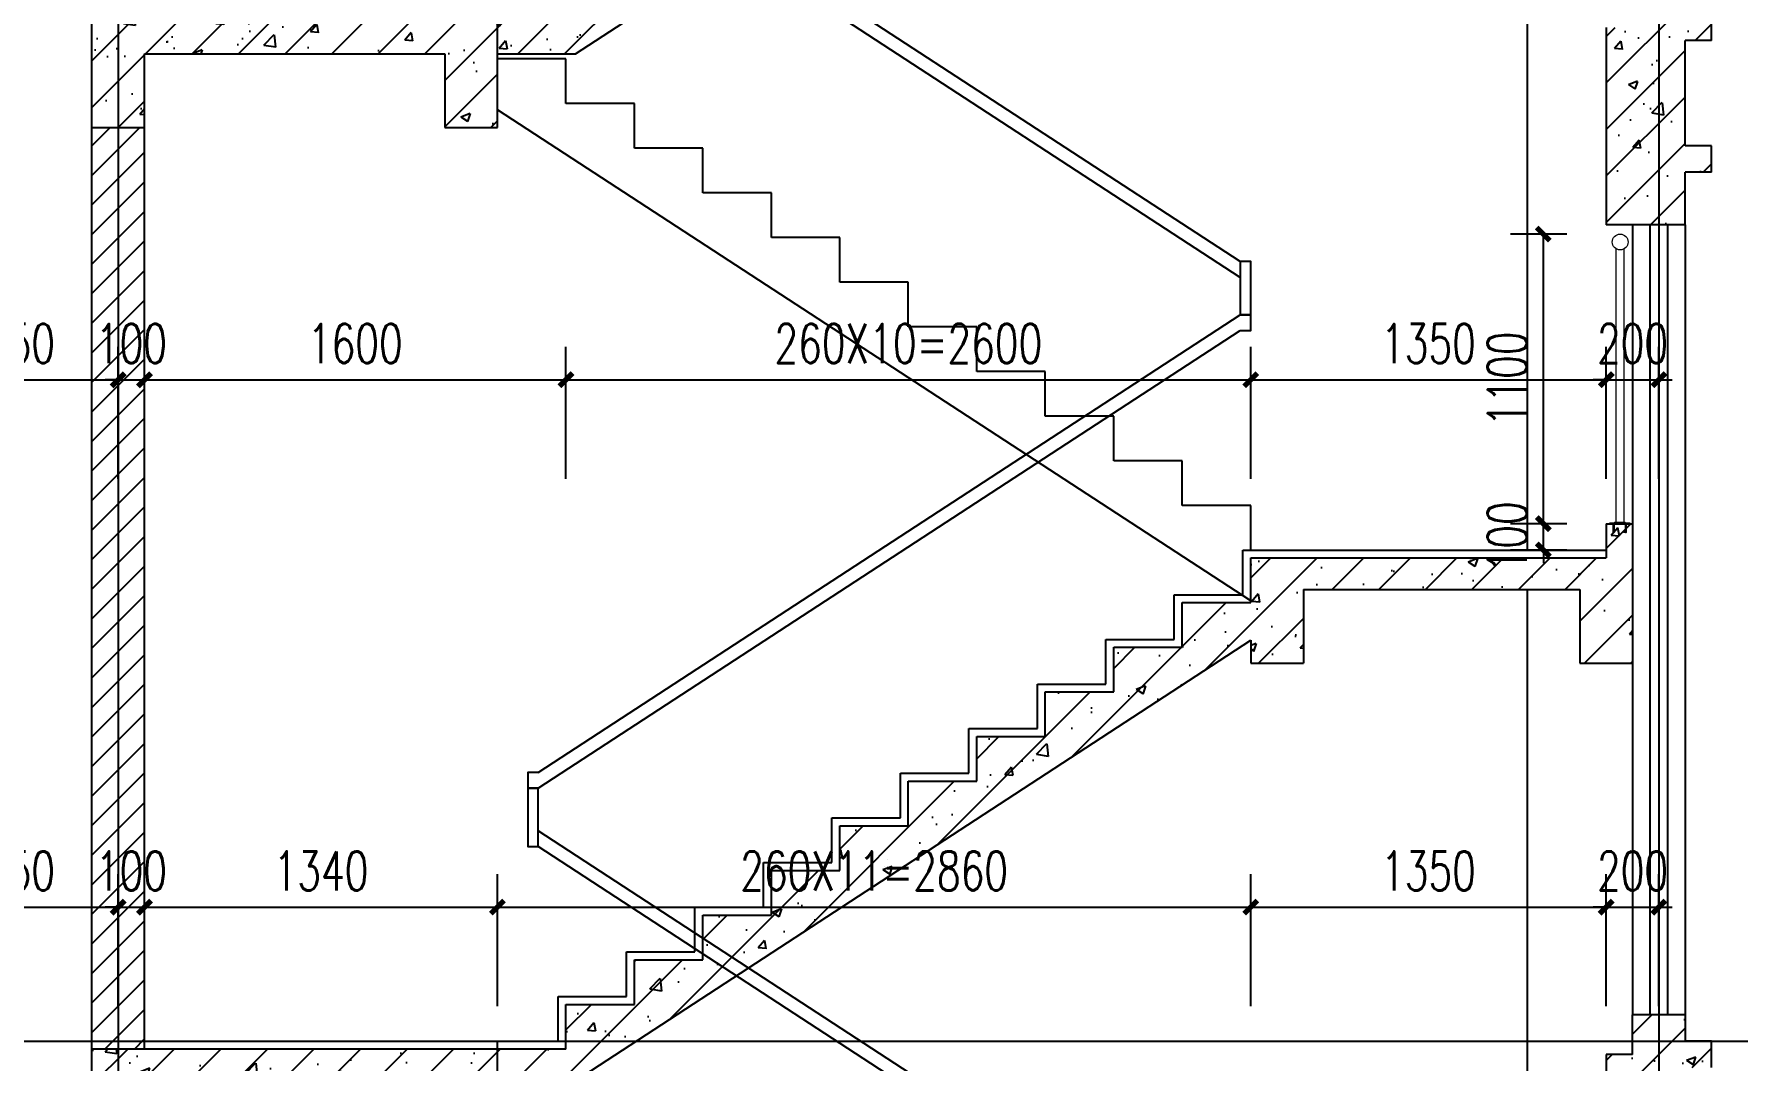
# Model space of a CAD drawing. Extents: x 1738711 to 2346805, y 1189731 to 2516152.
# Drawn here: x 1948757 to 1955227, y 1384797 to 1388697 of the extents above; entities that cross this region are included whole.
import ezdxf

# ---------------------------------------------------------------- set-up
doc = ezdxf.new("R2010")
doc.units = 0
doc.header["$LTSCALE"] = 1000
doc.header["$MEASUREMENT"] = 0
doc.linetypes.add('复件 140224通州运河二期售楼部条件图_t3$0$X-ME SHAFT SH$0$X-B2$0$WATER_LINE', pattern=[0])
for name, color, linetype in [('CONTINUOUS', 7, 'Continuous'), ('DOTE', 1, 'Continuous'), ('PUB_DIM', 3, 'Continuous'), ('PUB_HATCH', 8, 'Continuous'), ('S_E_STAIR', 4, 'Continuous'), ('WALL', 40, 'Continuous'), ('WINDOW', 144, 'Continuous'), ('切线', 35, 'Continuous'), ('看线', 8, 'Continuous')]:
    doc.layers.add(name, color=color, linetype=linetype)
doc.layers.add('填充', color=252, linetype='Continuous', lineweight=5)
doc.layers.add('栏杆', color=6, linetype='Continuous', lineweight=15)
doc.styles.add('_TCH_DIM_T3', font='SIMPLEX', dxfattribs={"width": 0.705882, "bigfont": 'GBCBIG'})
doc.dimstyles.new('_TCH_ARCH&&50', dxfattribs={"dimtxt": 148.75, "dimasz": 50, "dimexe": 125, "dimexo": 150, "dimgap": 63.125, "dimtad": 1, "dimdec": 0, "dimzin": 0, "dimdsep": 46, "dimtxsty": '_TCH_DIM_T3', "dimblk": 'ARCHTICK', "dimcen": 0.09, "dimclrt": 7, "dimazin": 2, "dimtfac": 1, "dimtdec": 0, "dimtix": 1, "dimtmove": 2, "dimatfit": 3, "dimfxl": 50, "dimtolj": 1, "dimtzin": 0, "dimarcsym": 0})
pattern_1 = [(45, (0, 0), (-88.3883476, 88.3883476), []), (50, (0, 0), (358.63009, -31.376067), [37.5, -412.5]), (355, (0, 0), (-69.375667, 376.096067), [30, -330]), (100.4514, (29.9, -2.6), (289.25469, 344.71977), [31.870095, -350.571056]), (46.1842, (0, 100), (533.620524, -82.75951), [56.25, -618.75]), (96.6356, (44.47, 93.1), (467.33135, 487.05894), [47.80514, -525.8565]), (351.1842, (0, 100), (467.33097, 487.0593), [45, -495]), (21, (50, 75), (298.453526, -201.309445), [37.5, -412.5]), (326, (50, 75), (121.657666, 362.57502), [30, -330]), (71.4514, (74.87, 58.22), (420.111314, 161.26525), [31.870095, -350.571056]), (37.5, (0, 0), (6.079928, 166.446927), [0, -326, 0, -335, 0, -331.25]), (7.5, (0, 0), (131.534769, 197.205856), [0, -191, 0, -318.5, 0, -126.25]), (327.5, (-111.5, 0), (266.911218, -11.277436), [0, -125, 0, -390, 0, -517.5]), (317.5, (-161.5, 0), (291.593085, 50.052491), [0, -162.5, 0, -259, 0, -367.5])]

# ---------------------------------------------------------------- blocks, each defined once
blk = doc.blocks.new('gdfdgdfgdfbvfcxv')
at = {"layer": '填充'}
blk.add_line((264925, -67479), (264925, -67589), dxfattribs=at)
for points in [[(264919, -67480), (264829, -67480, -1), (264829, -67468), (264919, -67468)], [(264919, -67588), (264829, -67588, 1), (264829, -67600), (264919, -67600)]]:
    blk.add_lwpolyline(points, format="xyb", dxfattribs=at)
blk.add_lwpolyline([(264911, -67634), (264911, -67434), (264919, -67434), (264919, -67634)], close=True, dxfattribs=at)
blk.add_lwpolyline([(264911, -67634), (264911, -67434), (264919, -67434), (264919, -67634)], close=True, dxfattribs=at)
for centre, radius, start, end in [((264919, -67483), 4.5, 318.2388, 90), ((264915, -67488), 9.2, 330.3198, 59.7492), ((264919, -67495), 4.5, 318.2388, 90), ((264919, -67501), 4.5, 318.2388, 90), ((264919, -67507), 4.5, 318.2388, 90), ((264919, -67513), 4.5, 318.2388, 90), ((264919, -67519), 4.5, 318.2388, 90), ((264919, -67525), 4.5, 318.2388, 90), ((264919, -67531), 4.5, 318.2388, 90), ((264919, -67537), 4.5, 318.2388, 90), ((264919, -67543), 4.5, 318.2388, 90), ((264919, -67549), 4.5, 318.2388, 90), ((264919, -67555), 4.5, 318.2388, 90), ((264919, -67561), 4.5, 318.2388, 90), ((264919, -67567), 4.5, 318.2388, 90), ((264919, -67573), 4.5, 318.2388, 90), ((264919, -67579), 4.5, 318.2388, 90), ((264919, -67585), 4.5, 270, 90)]:
    blk.add_arc(centre, radius, start, end, dxfattribs=at)
blk = doc.blocks.new('_ArchTick')
at = {"color": 0, "linetype": 'ByBlock', "const_width": 0.4}
blk.add_lwpolyline([(-0.5, -0.5), (0.5, 0.5)], dxfattribs=at)
blk = doc.blocks.new('*D286')
at = {"layer": 'Defpoints', "color": 0, "transparency": 16777216}
for p in [(1954488.1, 1386836.9), (1954726.9, 1386836.9), (1954726.9, 1386736.9)]:
    blk.add_point(p, dxfattribs=at)
at = {"layer": 'PUB_DIM', "color": 0, "lineweight": -2, "transparency": 16777216}
for p, q in [((1954488.1, 1386836.9), (1954488.1, 1386886.9)), ((1954576.9, 1386836.9), (1954363.1, 1386836.9)), ((1954488.1, 1386736.9), (1954488.1, 1386836.9)), ((1954576.9, 1386736.9), (1954363.1, 1386736.9)), ((1954488.1, 1386736.9), (1954488.1, 1386686.9))]:
    blk.add_line(p, q, dxfattribs=at)
at = {"layer": 'PUB_DIM', "color": 0, "lineweight": -2, "transparency": 16777216, "xscale": 50, "yscale": 50, "zscale": 50}
for p, rotation in [((1954488.1, 1386836.9), 270), ((1954488.1, 1386736.9), 90)]:
    blk.add_blockref('_ArchTick', p, dxfattribs=dict(at, rotation=rotation))
at = {"layer": 'PUB_DIM', "color": 7, "transparency": 16777216, "insert": (1954350.6, 1386786.9), "char_height": 148.75, "attachment_point": 5, "rotation": 90, "style": '_TCH_DIM_T3'}
blk.add_mtext('\\A1;100', dxfattribs=at)
blk = doc.blocks.new('*D287')
at = {"layer": 'Defpoints', "color": 0, "transparency": 16777216}
for p in [(1954488.1, 1387936.9), (1954726.9, 1387936.9), (1954726.9, 1386836.9)]:
    blk.add_point(p, dxfattribs=at)
at = {"layer": 'PUB_DIM', "color": 0, "lineweight": -2, "transparency": 16777216}
for p, q in [((1954576.9, 1387936.9), (1954363.1, 1387936.9)), ((1954488.1, 1386836.9), (1954488.1, 1387936.9)), ((1954576.9, 1386836.9), (1954363.1, 1386836.9))]:
    blk.add_line(p, q, dxfattribs=at)
at = {"layer": 'PUB_DIM', "color": 0, "lineweight": -2, "transparency": 16777216, "xscale": 50, "yscale": 50, "zscale": 50}
for p, rotation in [((1954488.1, 1387936.9), 90), ((1954488.1, 1386836.9), 270)]:
    blk.add_blockref('_ArchTick', p, dxfattribs=dict(at, rotation=rotation))
at = {"layer": 'PUB_DIM', "color": 7, "transparency": 16777216, "insert": (1954350.6, 1387386.9), "char_height": 148.75, "attachment_point": 5, "rotation": 90, "style": '_TCH_DIM_T3'}
blk.add_mtext('\\A1;1100', dxfattribs=at)
blk = doc.blocks.new('*D1314')
at = {"layer": 'Defpoints', "color": 0, "transparency": 16777216}
for p in [(1949076.9, 1387383.8), (1948326.9, 1386857), (1949076.9, 1386857)]:
    blk.add_point(p, dxfattribs=at)
at = {"layer": 'PUB_DIM', "color": 0, "lineweight": -2, "transparency": 16777216}
for p, q in [((1948326.9, 1387007), (1948326.9, 1387508.8)), ((1949076.9, 1387007), (1949076.9, 1387508.8)), ((1948326.9, 1387383.8), (1949076.9, 1387383.8))]:
    blk.add_line(p, q, dxfattribs=at)
at = {"layer": 'PUB_DIM', "color": 0, "lineweight": -2, "transparency": 16777216, "xscale": 50, "yscale": 50, "zscale": 50, "rotation": 180}
blk.add_blockref('_ArchTick', (1948326.9, 1387383.8), dxfattribs=at)
at = {"layer": 'PUB_DIM', "color": 0, "lineweight": -2, "transparency": 16777216, "xscale": 50, "yscale": 50, "zscale": 50}
blk.add_blockref('_ArchTick', (1949076.9, 1387383.8), dxfattribs=at)
at = {"layer": 'PUB_DIM', "color": 7, "transparency": 16777216, "insert": (1948701.9, 1387521.3), "char_height": 148.75, "attachment_point": 5, "style": '_TCH_DIM_T3'}
blk.add_mtext('\\A1;750', dxfattribs=at)
blk = doc.blocks.new('*D1315')
at = {"layer": 'Defpoints', "color": 0, "transparency": 16777216}
for p in [(1949176.9, 1387383.8), (1949076.9, 1386857), (1949176.9, 1386857)]:
    blk.add_point(p, dxfattribs=at)
at = {"layer": 'PUB_DIM', "color": 0, "lineweight": -2, "transparency": 16777216}
for p, q in [((1949076.9, 1387007), (1949076.9, 1387508.8)), ((1949176.9, 1387007), (1949176.9, 1387508.8)), ((1949076.9, 1387383.8), (1949026.9, 1387383.8)), ((1949076.9, 1387383.8), (1949176.9, 1387383.8)), ((1949176.9, 1387383.8), (1949226.9, 1387383.8))]:
    blk.add_line(p, q, dxfattribs=at)
at = {"layer": 'PUB_DIM', "color": 0, "lineweight": -2, "transparency": 16777216, "xscale": 50, "yscale": 50, "zscale": 50}
blk.add_blockref('_ArchTick', (1949076.9, 1387383.8), dxfattribs=at)
at = {"layer": 'PUB_DIM', "color": 0, "lineweight": -2, "transparency": 16777216, "xscale": 50, "yscale": 50, "zscale": 50, "rotation": 180}
blk.add_blockref('_ArchTick', (1949176.9, 1387383.8), dxfattribs=at)
at = {"layer": 'PUB_DIM', "color": 7, "transparency": 16777216, "insert": (1949126.9, 1387521.3), "char_height": 148.75, "attachment_point": 5, "style": '_TCH_DIM_T3'}
blk.add_mtext('\\A1;100', dxfattribs=at)
blk = doc.blocks.new('*D1316')
at = {"layer": 'Defpoints', "color": 0, "transparency": 16777216}
for p in [(1950776.9, 1387383.8), (1949176.9, 1386857), (1950776.9, 1386857)]:
    blk.add_point(p, dxfattribs=at)
at = {"layer": 'PUB_DIM', "color": 0, "lineweight": -2, "transparency": 16777216}
for p, q in [((1949176.9, 1387007), (1949176.9, 1387508.8)), ((1950776.9, 1387007), (1950776.9, 1387508.8)), ((1949176.9, 1387383.8), (1950776.9, 1387383.8))]:
    blk.add_line(p, q, dxfattribs=at)
at = {"layer": 'PUB_DIM', "color": 0, "lineweight": -2, "transparency": 16777216, "xscale": 50, "yscale": 50, "zscale": 50, "rotation": 180}
blk.add_blockref('_ArchTick', (1949176.9, 1387383.8), dxfattribs=at)
at = {"layer": 'PUB_DIM', "color": 0, "lineweight": -2, "transparency": 16777216, "xscale": 50, "yscale": 50, "zscale": 50}
blk.add_blockref('_ArchTick', (1950776.9, 1387383.8), dxfattribs=at)
at = {"layer": 'PUB_DIM', "color": 7, "transparency": 16777216, "insert": (1949976.9, 1387521.3), "char_height": 148.75, "attachment_point": 5, "style": '_TCH_DIM_T3'}
blk.add_mtext('\\A1;1600', dxfattribs=at)
blk = doc.blocks.new('*D1317')
at = {"layer": 'Defpoints', "color": 0, "transparency": 16777216}
for p in [(1953376.9, 1387383.8), (1950776.9, 1386857), (1953376.9, 1386857)]:
    blk.add_point(p, dxfattribs=at)
at = {"layer": 'PUB_DIM', "color": 0, "lineweight": -2, "transparency": 16777216}
for p, q in [((1950776.9, 1387007), (1950776.9, 1387508.8)), ((1953376.9, 1387007), (1953376.9, 1387508.8)), ((1950776.9, 1387383.8), (1953376.9, 1387383.8))]:
    blk.add_line(p, q, dxfattribs=at)
at = {"layer": 'PUB_DIM', "color": 0, "lineweight": -2, "transparency": 16777216, "xscale": 50, "yscale": 50, "zscale": 50, "rotation": 180}
blk.add_blockref('_ArchTick', (1950776.9, 1387383.8), dxfattribs=at)
at = {"layer": 'PUB_DIM', "color": 0, "lineweight": -2, "transparency": 16777216, "xscale": 50, "yscale": 50, "zscale": 50}
blk.add_blockref('_ArchTick', (1953376.9, 1387383.8), dxfattribs=at)
at = {"layer": 'PUB_DIM', "color": 7, "transparency": 16777216, "insert": (1952076.9, 1387521.3), "char_height": 148.75, "attachment_point": 5, "style": '_TCH_DIM_T3'}
blk.add_mtext('\\A1;260X10=2600', dxfattribs=at)
blk = doc.blocks.new('*D1318')
at = {"layer": 'Defpoints', "color": 0, "transparency": 16777216}
for p in [(1954726.9, 1387383.8), (1953376.9, 1386857), (1954726.9, 1386857)]:
    blk.add_point(p, dxfattribs=at)
at = {"layer": 'PUB_DIM', "color": 0, "lineweight": -2, "transparency": 16777216}
for p, q in [((1953376.9, 1387007), (1953376.9, 1387508.8)), ((1954726.9, 1387007), (1954726.9, 1387508.8)), ((1953376.9, 1387383.8), (1954726.9, 1387383.8))]:
    blk.add_line(p, q, dxfattribs=at)
at = {"layer": 'PUB_DIM', "color": 0, "lineweight": -2, "transparency": 16777216, "xscale": 50, "yscale": 50, "zscale": 50, "rotation": 180}
blk.add_blockref('_ArchTick', (1953376.9, 1387383.8), dxfattribs=at)
at = {"layer": 'PUB_DIM', "color": 0, "lineweight": -2, "transparency": 16777216, "xscale": 50, "yscale": 50, "zscale": 50}
blk.add_blockref('_ArchTick', (1954726.9, 1387383.8), dxfattribs=at)
at = {"layer": 'PUB_DIM', "color": 7, "transparency": 16777216, "insert": (1954051.9, 1387521.3), "char_height": 148.75, "attachment_point": 5, "style": '_TCH_DIM_T3'}
blk.add_mtext('\\A1;1350', dxfattribs=at)
blk = doc.blocks.new('*D1319')
at = {"layer": 'Defpoints', "color": 0, "transparency": 16777216}
for p in [(1954926.9, 1387383.8), (1954726.9, 1386857), (1954926.9, 1386857)]:
    blk.add_point(p, dxfattribs=at)
at = {"layer": 'PUB_DIM', "color": 0, "lineweight": -2, "transparency": 16777216}
for p, q in [((1954726.9, 1387007), (1954726.9, 1387508.8)), ((1954926.9, 1387007), (1954926.9, 1387508.8)), ((1954726.9, 1387383.8), (1954676.9, 1387383.8)), ((1954726.9, 1387383.8), (1954926.9, 1387383.8)), ((1954926.9, 1387383.8), (1954976.9, 1387383.8))]:
    blk.add_line(p, q, dxfattribs=at)
at = {"layer": 'PUB_DIM', "color": 0, "lineweight": -2, "transparency": 16777216, "xscale": 50, "yscale": 50, "zscale": 50}
blk.add_blockref('_ArchTick', (1954726.9, 1387383.8), dxfattribs=at)
at = {"layer": 'PUB_DIM', "color": 0, "lineweight": -2, "transparency": 16777216, "xscale": 50, "yscale": 50, "zscale": 50, "rotation": 180}
blk.add_blockref('_ArchTick', (1954926.9, 1387383.8), dxfattribs=at)
at = {"layer": 'PUB_DIM', "color": 7, "transparency": 16777216, "insert": (1954826.9, 1387521.3), "char_height": 148.75, "attachment_point": 5, "style": '_TCH_DIM_T3'}
blk.add_mtext('\\A1;200', dxfattribs=at)
blk = doc.blocks.new('*D1320')
at = {"layer": 'Defpoints', "color": 0, "transparency": 16777216}
for p in [(1949076.9, 1385380.8), (1948326.9, 1384854), (1949076.9, 1384854)]:
    blk.add_point(p, dxfattribs=at)
at = {"layer": 'PUB_DIM', "color": 0, "lineweight": -2, "transparency": 16777216}
for p, q in [((1948326.9, 1385004), (1948326.9, 1385505.8)), ((1949076.9, 1385004), (1949076.9, 1385505.8)), ((1948326.9, 1385380.8), (1949076.9, 1385380.8))]:
    blk.add_line(p, q, dxfattribs=at)
at = {"layer": 'PUB_DIM', "color": 0, "lineweight": -2, "transparency": 16777216, "xscale": 50, "yscale": 50, "zscale": 50, "rotation": 180}
blk.add_blockref('_ArchTick', (1948326.9, 1385380.8), dxfattribs=at)
at = {"layer": 'PUB_DIM', "color": 0, "lineweight": -2, "transparency": 16777216, "xscale": 50, "yscale": 50, "zscale": 50}
blk.add_blockref('_ArchTick', (1949076.9, 1385380.8), dxfattribs=at)
at = {"layer": 'PUB_DIM', "color": 7, "transparency": 16777216, "insert": (1948701.9, 1385518.3), "char_height": 148.75, "attachment_point": 5, "style": '_TCH_DIM_T3'}
blk.add_mtext('\\A1;750', dxfattribs=at)
blk = doc.blocks.new('*D1321')
at = {"layer": 'Defpoints', "color": 0, "transparency": 16777216}
for p in [(1949176.9, 1385380.8), (1949076.9, 1384854), (1949176.9, 1384854)]:
    blk.add_point(p, dxfattribs=at)
at = {"layer": 'PUB_DIM', "color": 0, "lineweight": -2, "transparency": 16777216}
for p, q in [((1949076.9, 1385004), (1949076.9, 1385505.8)), ((1949176.9, 1385004), (1949176.9, 1385505.8)), ((1949076.9, 1385380.8), (1949026.9, 1385380.8)), ((1949076.9, 1385380.8), (1949176.9, 1385380.8)), ((1949176.9, 1385380.8), (1949226.9, 1385380.8))]:
    blk.add_line(p, q, dxfattribs=at)
at = {"layer": 'PUB_DIM', "color": 0, "lineweight": -2, "transparency": 16777216, "xscale": 50, "yscale": 50, "zscale": 50}
blk.add_blockref('_ArchTick', (1949076.9, 1385380.8), dxfattribs=at)
at = {"layer": 'PUB_DIM', "color": 0, "lineweight": -2, "transparency": 16777216, "xscale": 50, "yscale": 50, "zscale": 50, "rotation": 180}
blk.add_blockref('_ArchTick', (1949176.9, 1385380.8), dxfattribs=at)
at = {"layer": 'PUB_DIM', "color": 7, "transparency": 16777216, "insert": (1949126.9, 1385518.3), "char_height": 148.75, "attachment_point": 5, "style": '_TCH_DIM_T3'}
blk.add_mtext('\\A1;100', dxfattribs=at)
blk = doc.blocks.new('*D1322')
at = {"layer": 'Defpoints', "color": 0, "transparency": 16777216}
for p in [(1950516.9, 1385380.8), (1949176.9, 1384854), (1950516.9, 1384854)]:
    blk.add_point(p, dxfattribs=at)
at = {"layer": 'PUB_DIM', "color": 0, "lineweight": -2, "transparency": 16777216}
for p, q in [((1949176.9, 1385004), (1949176.9, 1385505.8)), ((1950516.9, 1385004), (1950516.9, 1385505.8)), ((1949176.9, 1385380.8), (1950516.9, 1385380.8))]:
    blk.add_line(p, q, dxfattribs=at)
at = {"layer": 'PUB_DIM', "color": 0, "lineweight": -2, "transparency": 16777216, "xscale": 50, "yscale": 50, "zscale": 50, "rotation": 180}
blk.add_blockref('_ArchTick', (1949176.9, 1385380.8), dxfattribs=at)
at = {"layer": 'PUB_DIM', "color": 0, "lineweight": -2, "transparency": 16777216, "xscale": 50, "yscale": 50, "zscale": 50}
blk.add_blockref('_ArchTick', (1950516.9, 1385380.8), dxfattribs=at)
at = {"layer": 'PUB_DIM', "color": 7, "transparency": 16777216, "insert": (1949846.9, 1385518.3), "char_height": 148.75, "attachment_point": 5, "style": '_TCH_DIM_T3'}
blk.add_mtext('\\A1;1340', dxfattribs=at)
blk = doc.blocks.new('*D1323')
at = {"layer": 'Defpoints', "color": 0, "transparency": 16777216}
for p in [(1953376.9, 1385380.8), (1950516.9, 1384854), (1953376.9, 1384854)]:
    blk.add_point(p, dxfattribs=at)
at = {"layer": 'PUB_DIM', "color": 0, "lineweight": -2, "transparency": 16777216}
for p, q in [((1950516.9, 1385004), (1950516.9, 1385505.8)), ((1953376.9, 1385004), (1953376.9, 1385505.8)), ((1950516.9, 1385380.8), (1953376.9, 1385380.8))]:
    blk.add_line(p, q, dxfattribs=at)
at = {"layer": 'PUB_DIM', "color": 0, "lineweight": -2, "transparency": 16777216, "xscale": 50, "yscale": 50, "zscale": 50, "rotation": 180}
blk.add_blockref('_ArchTick', (1950516.9, 1385380.8), dxfattribs=at)
at = {"layer": 'PUB_DIM', "color": 0, "lineweight": -2, "transparency": 16777216, "xscale": 50, "yscale": 50, "zscale": 50}
blk.add_blockref('_ArchTick', (1953376.9, 1385380.8), dxfattribs=at)
at = {"layer": 'PUB_DIM', "color": 7, "transparency": 16777216, "insert": (1951946.9, 1385518.3), "char_height": 148.75, "attachment_point": 5, "style": '_TCH_DIM_T3'}
blk.add_mtext('\\A1;260X11=2860', dxfattribs=at)
blk = doc.blocks.new('*D1324')
at = {"layer": 'Defpoints', "color": 0, "transparency": 16777216}
for p in [(1954726.9, 1385380.8), (1953376.9, 1384854), (1954726.9, 1384854)]:
    blk.add_point(p, dxfattribs=at)
at = {"layer": 'PUB_DIM', "color": 0, "lineweight": -2, "transparency": 16777216}
for p, q in [((1953376.9, 1385004), (1953376.9, 1385505.8)), ((1954726.9, 1385004), (1954726.9, 1385505.8)), ((1953376.9, 1385380.8), (1954726.9, 1385380.8))]:
    blk.add_line(p, q, dxfattribs=at)
at = {"layer": 'PUB_DIM', "color": 0, "lineweight": -2, "transparency": 16777216, "xscale": 50, "yscale": 50, "zscale": 50, "rotation": 180}
blk.add_blockref('_ArchTick', (1953376.9, 1385380.8), dxfattribs=at)
at = {"layer": 'PUB_DIM', "color": 0, "lineweight": -2, "transparency": 16777216, "xscale": 50, "yscale": 50, "zscale": 50}
blk.add_blockref('_ArchTick', (1954726.9, 1385380.8), dxfattribs=at)
at = {"layer": 'PUB_DIM', "color": 7, "transparency": 16777216, "insert": (1954051.9, 1385518.3), "char_height": 148.75, "attachment_point": 5, "style": '_TCH_DIM_T3'}
blk.add_mtext('\\A1;1350', dxfattribs=at)
blk = doc.blocks.new('*D1325')
at = {"layer": 'Defpoints', "color": 0, "transparency": 16777216}
for p in [(1954926.9, 1385380.8), (1954726.9, 1384854), (1954926.9, 1384854)]:
    blk.add_point(p, dxfattribs=at)
at = {"layer": 'PUB_DIM', "color": 0, "lineweight": -2, "transparency": 16777216}
for p, q in [((1954726.9, 1385004), (1954726.9, 1385505.8)), ((1954926.9, 1385004), (1954926.9, 1385505.8)), ((1954726.9, 1385380.8), (1954676.9, 1385380.8)), ((1954726.9, 1385380.8), (1954926.9, 1385380.8)), ((1954926.9, 1385380.8), (1954976.9, 1385380.8))]:
    blk.add_line(p, q, dxfattribs=at)
at = {"layer": 'PUB_DIM', "color": 0, "lineweight": -2, "transparency": 16777216, "xscale": 50, "yscale": 50, "zscale": 50}
blk.add_blockref('_ArchTick', (1954726.9, 1385380.8), dxfattribs=at)
at = {"layer": 'PUB_DIM', "color": 0, "lineweight": -2, "transparency": 16777216, "xscale": 50, "yscale": 50, "zscale": 50, "rotation": 180}
blk.add_blockref('_ArchTick', (1954926.9, 1385380.8), dxfattribs=at)
at = {"layer": 'PUB_DIM', "color": 7, "transparency": 16777216, "insert": (1954826.9, 1385518.3), "char_height": 148.75, "attachment_point": 5, "style": '_TCH_DIM_T3'}
blk.add_mtext('\\A1;200', dxfattribs=at)

msp = doc.modelspace()

# ---------------------------------------------------------------- hatches: boundary and pattern name
at = {"layer": 'PUB_HATCH', "linetype": '复件 140224通州运河二期售楼部条件图_t3$0$X-ME SHAFT SH$0$X-B2$0$WATER_LINE'}
h = msp.add_hatch(dxfattribs=at)
h.set_pattern_fill('ANSI31', color=256, scale=50, style=0)
h.set_pattern_definition([(45, (0, 0), (-56.1266008, 56.1266008), [])])
h.paths.add_polyline_path([(1949176.9, 1376641.6), (1948976.9, 1376641.6), (1948976.9, 1374541.6), (1949176.9, 1374541.6)])
h.paths.add_polyline_path([(1948976.9, 1377041.6), (1949176.9, 1377041.6), (1949176.9, 1380541.6), (1948976.9, 1380541.6)])
h.paths.add_polyline_path([(1949176.9, 1384441.6), (1948976.9, 1384441.6), (1948976.9, 1380941.6), (1949176.9, 1380941.6)])
h.paths.add_polyline_path([(1949176.9, 1388341.6), (1948976.9, 1388341.6), (1948976.9, 1384841.6), (1949176.9, 1384841.6)])
h.paths.add_polyline_path([(1949176.9, 1392241.6), (1948976.9, 1392241.6), (1948976.9, 1388741.6), (1949176.9, 1388741.6)])
h.paths.add_polyline_path([(1949176.9, 1396251.6), (1948976.9, 1396251.6), (1948976.9, 1392641.6), (1949176.9, 1392641.6)])
h = msp.add_hatch(dxfattribs=at)
h.set_pattern_fill('钢筋混凝土', color=256, scale=50, style=0)
h.set_pattern_definition(pattern_1)
h.paths.add_polyline_path([(1953376.9, 1390294.1), (1953376.9, 1390206.9), (1953576.9, 1390206.9), (1953576.9, 1390486.9), (1954626.9, 1390486.9), (1954626.9, 1390206.9), (1954826.9, 1390206.9), (1954826.9, 1390736.9), (1954726.9, 1390736.9), (1954726.9, 1390606.9), (1953376.9, 1390606.9), (1953376.9, 1390437.3), (1953116.9, 1390437.3), (1953116.9, 1390267.8), (1952856.9, 1390267.8), (1952856.9, 1390098.2), (1952596.9, 1390098.2), (1952596.9, 1389928.6), (1952336.9, 1389928.6), (1952336.9, 1389759), (1952076.9, 1389759), (1952076.9, 1389589.5), (1951816.9, 1389589.5), (1951816.9, 1389419.9), (1951556.9, 1389419.9), (1951556.9, 1389250.3), (1951296.9, 1389250.3), (1951296.9, 1389080.8), (1951036.9, 1389080.8), (1951036.9, 1388911.2), (1950776.9, 1388911.2), (1950776.9, 1388741.6), (1948976.9, 1388741.6), (1948976.9, 1388341.6), (1949176.9, 1388341.6), (1949176.9, 1388621.6), (1950316.9, 1388621.6), (1950316.9, 1388341.6), (1950516.9, 1388341.6), (1950516.9, 1388621.6), (1950812.6, 1388621.6)])
h = msp.add_hatch(dxfattribs=at)
h.set_pattern_fill('钢筋混凝土', color=256, scale=50, style=0)
h.set_pattern_definition(pattern_1)
h.paths.add_polyline_path([(1955026.9, 1388671.6), (1955126.9, 1388671.6), (1955126.9, 1388771.6), (1955027.7, 1388771.6), (1955027.7, 1388871.6), (1954826.9, 1388871.6), (1954826.9, 1388721.6), (1954726.9, 1388721.6), (1954726.9, 1387971.6), (1955026.9, 1387971.6), (1955026.9, 1388171.6), (1955126.9, 1388171.6), (1955126.9, 1388271.6), (1955026.9, 1388271.6)])
h = msp.add_hatch(dxfattribs=at)
h.set_pattern_fill('钢筋混凝土', color=256, scale=50, style=0)
h.set_pattern_definition(pattern_1)
h.paths.add_polyline_path([(1953376.9, 1386394.1), (1953376.9, 1386306.9), (1953576.9, 1386306.9), (1953576.9, 1386586.9), (1954626.9, 1386586.9), (1954626.9, 1386306.9), (1954826.9, 1386306.9), (1954826.9, 1386836.9), (1954726.9, 1386836.9), (1954726.9, 1386706.9), (1953376.9, 1386706.9), (1953376.9, 1386537.3), (1953116.9, 1386537.3), (1953116.9, 1386367.8), (1952856.9, 1386367.8), (1952856.9, 1386198.2), (1952596.9, 1386198.2), (1952596.9, 1386028.6), (1952336.9, 1386028.6), (1952336.9, 1385859), (1952076.9, 1385859), (1952076.9, 1385689.5), (1951816.9, 1385689.5), (1951816.9, 1385519.9), (1951556.9, 1385519.9), (1951556.9, 1385350.3), (1951296.9, 1385350.3), (1951296.9, 1385180.8), (1951036.9, 1385180.8), (1951036.9, 1385011.2), (1950776.9, 1385011.2), (1950776.9, 1384841.6), (1948976.9, 1384841.6), (1948976.9, 1384441.6), (1949176.9, 1384441.6), (1949176.9, 1384721.6), (1950316.9, 1384721.6), (1950316.9, 1384441.6), (1950516.9, 1384441.6), (1950516.9, 1384721.6), (1950812.6, 1384721.6)])
h = msp.add_hatch(dxfattribs=at)
h.set_pattern_fill('钢筋混凝土', color=256, scale=50, style=0)
h.set_pattern_definition(pattern_1)
h.paths.add_polyline_path([(1955026.9, 1384771.6), (1955126.9, 1384771.6), (1955126.9, 1384871.6), (1955027.7, 1384871.6), (1955027.7, 1384971.6), (1954826.9, 1384971.6), (1954826.9, 1384821.6), (1954726.9, 1384821.6), (1954726.9, 1384071.6), (1955026.9, 1384071.6), (1955026.9, 1384271.6), (1955126.9, 1384271.6), (1955126.9, 1384371.6), (1955026.9, 1384371.6)])

# ---------------------------------------------------------------- linework, layer by layer
at = {"layer": 'DOTE'}
for p, q in [((1949076.9, 1397223.8), (1949076.9, 1370014.9)), ((1954926.9, 1397223.8), (1954926.9, 1370014.9)), ((1946216.3, 1384871.6), (1957770.6, 1384871.6))]:
    msp.add_line(p, q, dxfattribs=at)
at = {"layer": 'S_E_STAIR'}
for p, q in [((1953336.9, 1387832.6), (1950671.9, 1389570.6)), ((1953336.9, 1387772.6), (1950671.9, 1389510.6)), ((1950516.9, 1388602.2), (1950516.9, 1388771.7)), ((1950776.9, 1388602.2), (1950516.9, 1388602.2)), ((1950776.9, 1388432.6), (1950776.9, 1388602.2)), ((1951036.9, 1388432.6), (1950776.9, 1388432.6)), ((1951036.9, 1388263), (1951036.9, 1388432.6)), ((1953376.9, 1386544.1), (1950516.9, 1388409.3)), ((1951296.9, 1388263), (1951036.9, 1388263)), ((1951296.9, 1388093.5), (1951296.9, 1388263)), ((1951556.9, 1388093.5), (1951296.9, 1388093.5)), ((1951556.9, 1387923.9), (1951556.9, 1388093.5)), ((1951816.9, 1387923.9), (1951556.9, 1387923.9)), ((1951816.9, 1387754.3), (1951816.9, 1387923.9)), ((1952076.9, 1387754.3), (1951816.9, 1387754.3)), ((1952076.9, 1387584.7), (1952076.9, 1387754.3)), ((1950671.9, 1385892.3), (1953336.9, 1387630.4)), ((1952336.9, 1387584.7), (1952076.9, 1387584.7)), ((1952336.9, 1387415.2), (1952336.9, 1387584.7)), ((1950671.9, 1385832.3), (1953336.9, 1387570.4)), ((1952596.9, 1387415.2), (1952336.9, 1387415.2)), ((1952596.9, 1387245.6), (1952596.9, 1387415.2)), ((1952856.9, 1387245.6), (1952596.9, 1387245.6)), ((1952856.9, 1387076), (1952856.9, 1387245.6)), ((1953116.9, 1387076), (1952856.9, 1387076)), ((1953116.9, 1386906.5), (1953116.9, 1387076)), ((1953376.9, 1386906.5), (1953116.9, 1386906.5)), ((1953376.9, 1386736.9), (1953376.9, 1386906.5)), ((1953336.9, 1383932.6), (1950671.9, 1385670.6)), ((1953336.9, 1383872.6), (1950671.9, 1385610.6)), ((1950516.9, 1384702.2), (1950516.9, 1384871.7))]:
    msp.add_line(p, q, dxfattribs=at)
for points in [[(1953336.9, 1387630.4), (1953376.9, 1387630.4), (1953376.9, 1387832.6), (1953336.9, 1387832.6)], [(1950671.9, 1385832.3), (1950631.9, 1385832.3), (1950631.9, 1385610.6), (1950671.9, 1385610.6)]]:
    msp.add_lwpolyline(points, close=True, dxfattribs=at)
for points in [[(1953336.9, 1387570.4), (1953376.9, 1387570.4), (1953376.9, 1387630.4), (1953336.9, 1387630.4)], [(1950671.9, 1385892.3), (1950631.9, 1385892.3), (1950631.9, 1385832.3), (1950671.9, 1385832.3)]]:
    msp.add_lwpolyline(points, dxfattribs=at)
at = {"layer": 'WALL'}
for p, q in [((1948976.9, 1374541.6), (1948976.9, 1396251.6)), ((1950812.6, 1388621.6), (1953376.9, 1390294.1)), ((1955126.9, 1388671.6), (1955126.9, 1388771.6)), ((1954726.9, 1388721.6), (1954726.9, 1387971.6)), ((1949176.9, 1388621.6), (1950316.9, 1388621.6)), ((1949176.9, 1384841.6), (1949176.9, 1388621.6)), ((1950316.9, 1388621.6), (1950316.9, 1388341.6)), ((1950516.9, 1388621.6), (1950812.6, 1388621.6)), ((1950516.9, 1388341.6), (1950516.9, 1388621.6)), ((1955026.9, 1388271.6), (1955026.9, 1388671.6)), ((1955126.9, 1388671.6), (1955026.9, 1388671.6)), ((1948976.9, 1388341.6), (1949176.9, 1388341.6)), ((1950316.9, 1388341.6), (1950516.9, 1388341.6)), ((1955126.9, 1388271.6), (1955026.9, 1388271.6)), ((1955126.9, 1388171.6), (1955126.9, 1388271.6)), ((1955026.9, 1387971.6), (1955026.9, 1388171.6)), ((1955126.9, 1388171.6), (1955026.9, 1388171.6)), ((1955026.9, 1387971.6), (1954726.9, 1387971.6)), ((1954826.9, 1387971.6), (1954826.9, 1387971.6)), ((1954726.9, 1386836.9), (1954826.9, 1386836.9)), ((1954726.9, 1386836.9), (1954726.9, 1386706.9)), ((1954826.9, 1386836.9), (1954826.9, 1386306.9)), ((1953376.9, 1386537.3), (1953376.9, 1386706.9)), ((1953376.9, 1386706.9), (1954726.9, 1386706.9)), ((1953576.9, 1386586.9), (1954626.9, 1386586.9)), ((1953576.9, 1386586.9), (1953576.9, 1386306.9)), ((1954626.9, 1386586.9), (1954626.9, 1386306.9)), ((1953116.9, 1386367.8), (1953116.9, 1386537.3)), ((1953116.9, 1386537.3), (1953376.9, 1386537.3)), ((1950812.6, 1384721.6), (1953376.9, 1386394.1)), ((1952856.9, 1386198.2), (1952856.9, 1386367.8)), ((1952856.9, 1386367.8), (1953116.9, 1386367.8)), ((1953376.9, 1386394.1), (1953376.9, 1386306.9)), ((1953376.9, 1386306.9), (1953576.9, 1386306.9)), ((1954626.9, 1386306.9), (1954826.9, 1386306.9)), ((1952596.9, 1386028.6), (1952596.9, 1386198.2)), ((1952596.9, 1386198.2), (1952856.9, 1386198.2)), ((1952336.9, 1385859), (1952336.9, 1386028.6)), ((1952336.9, 1386028.6), (1952596.9, 1386028.6)), ((1952076.9, 1385689.5), (1952076.9, 1385859)), ((1952076.9, 1385859), (1952336.9, 1385859)), ((1951816.9, 1385519.9), (1951816.9, 1385689.5)), ((1951816.9, 1385689.5), (1952076.9, 1385689.5)), ((1951556.9, 1385350.3), (1951556.9, 1385519.9)), ((1951556.9, 1385519.9), (1951816.9, 1385519.9)), ((1951296.9, 1385180.8), (1951296.9, 1385350.3)), ((1951296.9, 1385350.3), (1951556.9, 1385350.3)), ((1951036.9, 1385180.8), (1951296.9, 1385180.8)), ((1951036.9, 1385011.2), (1951036.9, 1385180.8)), ((1950776.9, 1384841.6), (1950776.9, 1385011.2)), ((1950776.9, 1385011.2), (1951036.9, 1385011.2)), ((1954826.9, 1384821.6), (1954826.9, 1384971.6)), ((1955026.9, 1384971.6), (1954826.9, 1384971.6)), ((1955027.7, 1384871.6), (1955027.7, 1384971.6)), ((1954826.9, 1384821.6), (1954826.9, 1384871.6)), ((1955126.9, 1384871.6), (1955026.9, 1384871.6)), ((1955126.9, 1384771.6), (1955126.9, 1384871.6)), ((1950776.9, 1384841.6), (1948976.9, 1384841.6)), ((1954726.9, 1384821.6), (1954726.9, 1384071.6)), ((1954826.9, 1384821.6), (1954726.9, 1384821.6))]:
    msp.add_line(p, q, dxfattribs=at)
at = {"layer": 'WINDOW'}
for p, q in [((1954826.9, 1387971.6), (1954826.9, 1384971.6)), ((1954893.6, 1384971.6), (1954893.6, 1387971.6)), ((1954960.2, 1384971.6), (1954960.2, 1387971.6)), ((1955026.9, 1387971.6), (1955026.9, 1384971.6))]:
    msp.add_line(p, q, dxfattribs=at)
at = {"layer": '切线'}
for p, q in [((1953346.9, 1386567.3), (1953346.9, 1386736.9)), ((1953346.9, 1386736.9), (1954726.9, 1386736.9)), ((1953086.9, 1386397.8), (1953086.9, 1386567.3)), ((1953086.9, 1386567.3), (1953346.9, 1386567.3)), ((1952826.9, 1386228.2), (1952826.9, 1386397.8)), ((1952826.9, 1386397.8), (1953086.9, 1386397.8)), ((1952566.9, 1386058.6), (1952566.9, 1386228.2)), ((1952566.9, 1386228.2), (1952826.9, 1386228.2)), ((1952306.9, 1385889), (1952306.9, 1386058.6)), ((1952306.9, 1386058.6), (1952566.9, 1386058.6)), ((1952046.9, 1385719.5), (1952046.9, 1385889)), ((1952046.9, 1385889), (1952306.9, 1385889)), ((1951786.9, 1385549.9), (1951786.9, 1385719.5)), ((1951786.9, 1385719.5), (1952046.9, 1385719.5)), ((1951526.9, 1385380.3), (1951526.9, 1385549.9)), ((1951526.9, 1385549.9), (1951786.9, 1385549.9)), ((1951266.9, 1385210.8), (1951266.9, 1385380.3)), ((1951266.9, 1385380.3), (1951526.9, 1385380.3)), ((1951006.9, 1385041.2), (1951006.9, 1385210.8)), ((1951006.9, 1385210.8), (1951266.9, 1385210.8)), ((1950746.9, 1384871.6), (1950746.9, 1385041.2)), ((1950746.9, 1385041.2), (1951006.9, 1385041.2)), ((1949176.9, 1384871.6), (1950746.9, 1384871.6))]:
    msp.add_line(p, q, dxfattribs=at)
at = {"layer": '栏杆', "color": 6, "ltscale": 100}
for points in [[(1954764.6, 1386841.9), (1954764.6, 1387880.9)], [(1954794.6, 1386841.9), (1954794.6, 1387880.9)]]:
    msp.add_lwpolyline(points, dxfattribs=at)
msp.add_circle((1954779.6, 1387906.9), 30, dxfattribs=at)
at = {"layer": '看线'}
for p, q in [((1954426.9, 1388771.6), (1954426.9, 1386736.9)), ((1954426.9, 1386586.9), (1954426.9, 1382836.9))]:
    msp.add_line(p, q, dxfattribs=at)

# ---------------------------------------------------------------- block references
at = {"layer": 'CONTINUOUS', "xscale": 0.384000000001397, "yscale": 0.384000000001397, "zscale": 0.384000000001397, "rotation": 90}
msp.add_blockref('gdfdgdfgdfbvfcxv', (1928845.3, 1285111), dxfattribs=at)

# ---------------------------------------------------------------- dimensions: what is measured, and where the dimension line sits
at = {"layer": 'PUB_DIM'}
for p1, p2, distance, picture, middle in [((1954726.9, 1386836.9), (1954726.9, 1387936.9), 238.8, '*D287', (1954350.6, 1387386.9)), ((1948326.9, 1386857), (1949076.9, 1386857), 526.8, '*D1314', (1948701.9, 1387521.3)), ((1949076.9, 1386857), (1949176.9, 1386857), 526.8, '*D1315', (1949126.9, 1387521.3)), ((1949176.9, 1386857), (1950776.9, 1386857), 526.8, '*D1316', (1949976.9, 1387521.3)), ((1953376.9, 1386857), (1954726.9, 1386857), 526.8, '*D1318', (1954051.9, 1387521.3)), ((1954726.9, 1386857), (1954926.9, 1386857), 526.8, '*D1319', (1954826.9, 1387521.3)), ((1954726.9, 1386736.9), (1954726.9, 1386836.9), 238.8, '*D286', (1954350.6, 1386786.9)), ((1948326.9, 1384854), (1949076.9, 1384854), 526.8, '*D1320', (1948701.9, 1385518.3)), ((1949076.9, 1384854), (1949176.9, 1384854), 526.8, '*D1321', (1949126.9, 1385518.3)), ((1949176.9, 1384854), (1950516.9, 1384854), 526.8, '*D1322', (1949846.9, 1385518.3)), ((1953376.9, 1384854), (1954726.9, 1384854), 526.8, '*D1324', (1954051.9, 1385518.3)), ((1954726.9, 1384854), (1954926.9, 1384854), 526.8, '*D1325', (1954826.9, 1385518.3))]:
    dim = msp.add_aligned_dim(p1=p1, p2=p2, distance=distance, dimstyle='_TCH_ARCH&&50', dxfattribs=at)
    dim.commit()
    dim.dimension.update_dxf_attribs({"geometry": picture, "text_midpoint": middle})
for p1, p2, text, picture, middle in [((1950776.9, 1386857), (1953376.9, 1386857), '260X10=2600', '*D1317', (1952076.9, 1387521.3)), ((1950516.9, 1384854), (1953376.9, 1384854), '260X11=2860', '*D1323', (1951946.9, 1385518.3))]:
    dim = msp.add_aligned_dim(p1=p1, p2=p2, distance=526.8, text=text, dimstyle='_TCH_ARCH&&50', dxfattribs=at)
    dim.commit()
    dim.dimension.update_dxf_attribs({"geometry": picture, "text_midpoint": middle})

doc.saveas('drawing.dxf')
